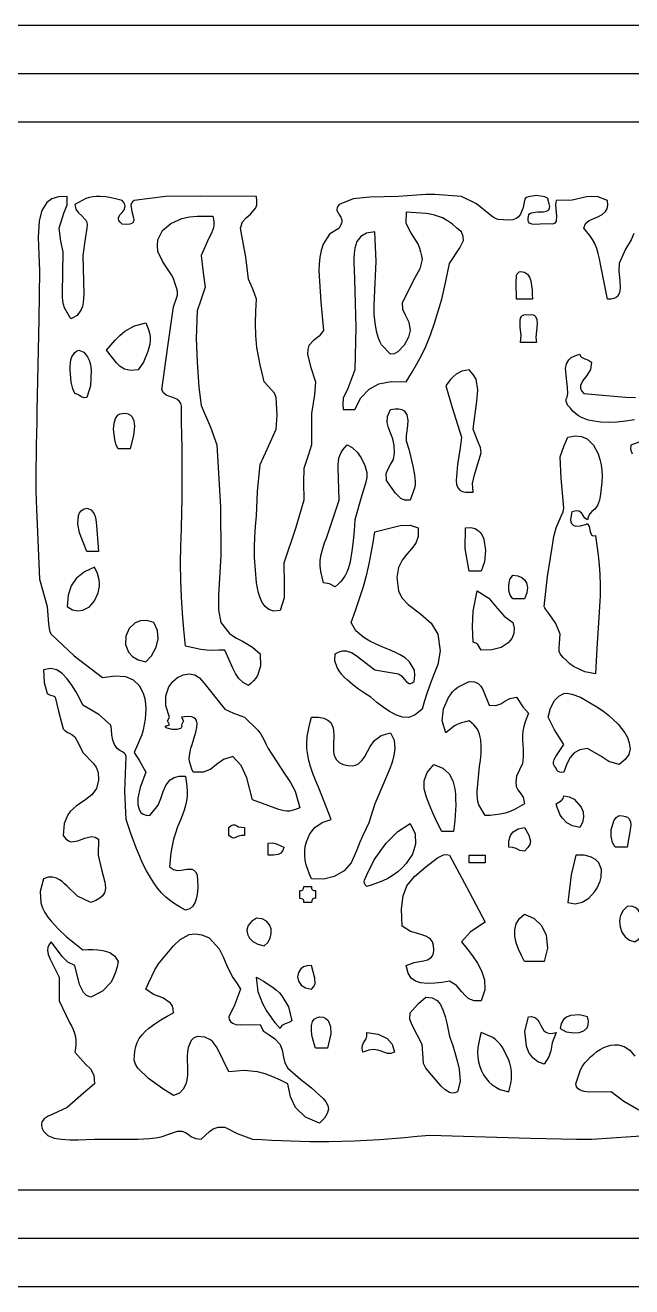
# Model space of a CAD drawing. Extents: x -1323 to 1705, y -706 to 926.
# Drawn here: x 718.3 to 743.3, y 16.7 to 68.7 of the extents above; entities that cross this region are included whole.
import ezdxf

# ---------------------------------------------------------------- set-up
doc = ezdxf.new("R2010")
doc.units = 0
doc.layers.add('CAMADA_1', color=7, linetype='CONTINUOUS')

msp = doc.modelspace()

# ---------------------------------------------------------------- linework, layer by layer
at = {"layer": 'CAMADA_1'}
for points in [[(808.5138, 16.6655), (628.5138, 16.6655), (628.5138, 68.6655), (808.5138, 68.6655), (808.5138, 16.6655)], [(630.5138, 18.6654), (806.5137, 18.6654), (806.5137, 66.6655), (630.5138, 66.6655), (630.5138, 18.6654)], [(804.5138, 20.6655), (804.5138, 64.6655), (632.5138, 64.6655), (632.5138, 20.6655), (804.5138, 20.6655)], [(731.8562, 52.8287), (732.0997, 53.3006), (732.4461, 53.6696), (732.8402, 53.8826), (733.3425, 53.987), (733.9696, 53.9669), (734.185, 54.3243), (734.3947, 54.6843), (734.5929, 55.0492), (734.774, 55.4218), (734.9697, 55.8978), (735.1389, 56.3856), (735.2904, 56.8811), (735.433, 57.3805), (735.5842, 58.0517), (735.758, 58.8437), (736.1855, 59.4854), (736.3254, 59.7875), (736.3209, 59.9557), (736.2458, 60.1438), (736.0607, 60.3072), (735.8715, 60.463), (735.6739, 60.6035), (735.4638, 60.7212), (735.3027, 60.7883), (735.1351, 60.8413), (734.9631, 60.8816), (734.7888, 60.911), (733.9696, 60.9567), (733.9574, 60.5173), (734.1458, 60.1283), (734.4657, 59.6233), (734.5211, 59.4768), (734.5621, 59.3236), (734.5935, 59.166), (734.6202, 59.0061), (734.5265, 58.63), (734.3194, 58.255), (733.8072, 57.2181), (733.8206, 56.958), (733.9193, 56.7229), (734.0709, 56.4234), (734.1324, 56.0799), (734.0592, 55.8102), (733.883, 55.4785), (733.6284, 55.2036), (733.4794, 55.1248), (733.3197, 55.1047), (732.9511, 55.4973), (732.8801, 55.6245), (732.8239, 55.7608), (732.7795, 55.903), (732.7441, 56.0485), (732.6847, 56.3965), (732.6539, 56.7455), (732.646, 57.0951), (732.6552, 57.4449), (732.7358, 58.9312), (732.669, 60.1438), (732.3309, 60.1002), (732.0923, 59.9638), (731.9371, 59.7507), (731.8491, 59.4762), (731.8185, 59.2617), (731.8079, 59.045), (731.8103, 58.827), (731.8191, 58.6088), (731.8562, 57.7055), (731.8932, 56.2227), (731.8562, 54.4543), (731.5561, 53.6882), (731.3732, 53.289), (731.3519, 53.0632), (731.3689, 52.8287), (731.8562, 52.8287)], [(727.4672, 41.4494), (727.2532, 41.5781), (727.0686, 41.7338), (726.9301, 41.9391), (726.8225, 42.1703), (726.4921, 42.9127), (726.2439, 42.9022), (725.9964, 42.8975), (725.7504, 42.9043), (725.5064, 42.9284), (724.8665, 43.0751), (724.8044, 43.7518), (724.7482, 44.4286), (724.7039, 45.1056), (724.6775, 45.7832), (724.6727, 46.4905), (724.6849, 47.1983), (724.7051, 47.9064), (724.7244, 48.6146), (724.7337, 49.1415), (724.7382, 49.6683), (724.7387, 50.1951), (724.7358, 50.7219), (724.7302, 51.2486), (724.7226, 51.7753), (724.7136, 52.302), (724.7039, 52.8287), (724.7087, 52.969), (724.6822, 53.0781), (724.63, 53.1614), (724.5151, 53.2496), (724.3725, 53.3103), (724.0774, 53.4216), (723.9615, 53.5088), (723.8909, 53.6415), (724.1467, 55.4184), (724.3787, 57.0554), (724.5013, 57.4085), (724.5399, 57.5421), (724.5411, 57.7055), (724.4904, 57.8803), (724.4356, 58.0527), (724.3723, 58.2205), (724.2965, 58.3812), (723.9365, 58.9192), (723.7329, 59.3355), (723.7114, 59.5732), (723.7283, 59.8189), (723.9222, 60.1999), (724.2652, 60.4923), (724.7192, 60.6938), (725.0306, 60.7629), (725.3505, 60.7944), (725.676, 60.8006), (726.0043, 60.7944), (726.0246, 60.6711), (726.0392, 60.5489), (726.0425, 60.4288), (726.0288, 60.312), (725.9497, 60.0991), (725.8374, 59.8923), (725.5167, 59.1688), (725.6004, 58.4595), (725.6793, 57.8683), (725.4981, 57.3334), (725.3539, 56.8926), (725.3167, 55.7472), (725.3539, 54.7798), (725.4168, 53.7466), (725.5167, 52.9914), (725.8977, 52.1029), (726.1666, 51.3659), (726.3099, 48.7965), (726.3295, 46.8141), (726.2324, 45.177), (726.2265, 44.5742), (726.3295, 44.0506), (726.6885, 43.5991), (726.81, 43.504), (726.9422, 43.421), (727.081, 43.3459), (727.2226, 43.2749), (727.6403, 43.0355), (727.955, 42.75), (727.9641, 42.2403), (727.8425, 41.8612), (727.7653, 41.7469), (727.6738, 41.6424), (727.5729, 41.5443), (727.4672, 41.4494)], [(739.1714, 57.3805), (738.5215, 57.3805), (738.5029, 58.0496), (738.5189, 58.3584), (738.5425, 58.4163), (738.5768, 58.4632), (738.6235, 58.4977), (738.6841, 58.5183), (738.8505, 58.4816), (738.9704, 58.3983), (739.0517, 58.2764), (739.1027, 58.1244), (739.1382, 57.9414), (739.1581, 57.7559), (739.1674, 57.5686), (739.1714, 57.3805)], [(739.3342, 55.5926), (738.6841, 55.5926), (738.7032, 55.8807), (738.6683, 56.2225), (738.6626, 56.4988), (738.68, 56.5874), (738.7144, 56.6594), (738.7599, 56.7054), (738.8226, 56.734), (738.9051, 56.7432), (739.0093, 56.7304), (739.1135, 56.7432), (739.1957, 56.734), (739.2584, 56.7054), (739.304, 56.6594), (739.3509, 56.5342), (739.3598, 56.3711), (739.334, 56.075), (739.3118, 55.8115), (739.3342, 55.5926)], [(721.6155, 55.2671), (721.792, 55.4791), (721.9742, 55.6848), (722.1675, 55.8781), (722.3777, 56.0526), (722.7642, 56.2741), (723.241, 56.4053), (723.2979, 56.2635), (723.3492, 56.1211), (723.3894, 55.9773), (723.4129, 55.8316), (723.4154, 55.6772), (723.3981, 55.5217), (723.3656, 55.3667), (723.3221, 55.2137), (723.1387, 54.7787), (722.9156, 54.4543), (722.5994, 54.434), (722.3588, 54.4894), (722.1753, 54.6017), (722.0303, 54.7524), (721.6155, 55.2671)], [(720.8024, 53.3165), (720.6782, 53.3136), (720.5881, 53.3451), (720.5154, 53.3937), (720.4288, 53.4502), (720.3149, 53.4792), (720.2317, 53.6714), (720.164, 53.9487), (720.1148, 54.4636), (720.1167, 54.5999), (720.1281, 54.7356), (720.1527, 54.8689), (720.1938, 54.9981), (720.3058, 55.1795), (720.3835, 55.2367), (720.477, 55.2671), (720.688, 55.1825), (720.8382, 54.9982), (720.8973, 54.865), (720.9382, 54.7263), (720.9646, 54.5839), (720.9805, 54.4393), (720.9527, 53.8066), (720.8024, 53.3165)], [(736.4081, 49.4151), (736.7331, 49.4151), (736.7012, 49.7797), (736.7884, 50.1397), (737.0585, 51.0408), (737.0252, 51.2555), (736.9372, 51.473), (736.7331, 52.0159), (736.8778, 53.1629), (736.9269, 53.6336), (736.8514, 54.0698), (736.7283, 54.2707), (736.5707, 54.4543), (736.2598, 54.4077), (736.0307, 54.2792), (735.9087, 54.1737), (735.798, 54.0569), (735.6948, 53.9324), (735.5954, 53.8042), (735.8641, 52.9115), (736.2458, 51.6908), (736.1895, 51.2444), (736.0829, 50.553), (736.0248, 49.899), (736.0465, 49.7295), (736.1089, 49.5836), (736.1795, 49.506), (736.278, 49.4485), (736.4081, 49.4151)], [(722.5903, 51.2031), (722.1028, 51.2031), (722.0189, 51.361), (721.9535, 51.592), (721.9111, 52.0215), (721.9318, 52.259), (721.9931, 52.4615), (722.0413, 52.5423), (722.1023, 52.6054), (722.1767, 52.6477), (722.2654, 52.6663), (722.4018, 52.6687), (722.5131, 52.6446), (722.6016, 52.5973), (722.6693, 52.5295), (722.7468, 52.357), (722.7711, 52.1425), (722.7344, 51.7681), (722.5903, 51.2031)], [(734.1324, 49.0902), (733.9143, 49.0954), (733.7479, 49.1525), (733.5218, 49.3736), (733.1568, 49.9029), (733.1494, 50.1835), (733.219, 50.387), (733.3249, 50.5542), (733.4403, 50.7606), (733.4818, 51.0408), (733.4689, 51.3372), (733.4181, 51.6236), (733.2391, 52.069), (733.1823, 52.2945), (733.1974, 52.541), (733.3197, 52.8287), (733.5094, 52.854), (733.6642, 52.8498), (733.7867, 52.8194), (733.8807, 52.766), (733.9958, 52.6037), (734.0356, 52.3889), (734.0266, 52.1479), (733.9741, 51.7559), (733.9696, 51.5286), (734.0703, 51.1859), (734.1645, 50.8411), (734.2458, 50.4918), (734.3077, 50.1359), (734.3243, 49.9976), (734.3336, 49.8593), (734.332, 49.722), (734.316, 49.5871), (734.1324, 49.0902)], [(741.7726, 41.9372), (741.3281, 42.0175), (740.8704, 42.2332), (740.7185, 42.3477), (740.5767, 42.4748), (740.4416, 42.6103), (740.3099, 42.75), (740.2755, 42.8475), (740.2696, 42.9735), (740.2917, 43.2005), (740.3099, 43.5629), (740.1341, 44.0052), (739.8929, 44.359), (739.7181, 44.5854), (739.6771, 44.6503), (739.6592, 44.7008), (739.7908, 45.9463), (739.9844, 47.1391), (740.0574, 47.5867), (740.147, 47.952), (740.354, 48.4334), (740.4319, 48.6126), (740.472, 48.7647), (740.3554, 49.992), (740.3099, 50.8781), (740.481, 51.3451), (740.6348, 51.6908), (740.9364, 51.7402), (741.1989, 51.7116), (741.4235, 51.6138), (741.692, 51.3572), (741.8815, 50.9949), (741.9531, 50.7714), (742.0028, 50.5417), (742.0317, 50.3084), (742.0413, 50.0738), (742.0324, 49.8266), (742.0085, 49.5805), (741.9745, 49.3351), (741.9354, 49.0902), (741.8484, 48.8658), (741.737, 48.7214), (741.6214, 48.6155), (741.5406, 48.5318), (741.4795, 48.4258), (741.4476, 48.2774), (741.3367, 48.3493), (741.2645, 48.4599), (741.1918, 48.5701), (741.0788, 48.6399), (741.0051, 48.6478), (740.9126, 48.6365), (740.7972, 48.6024), (740.745, 48.2861), (740.755, 48.2004), (740.7793, 48.1335), (740.8473, 48.0576), (740.94, 48.0216), (741.1593, 48.0313), (741.3556, 48.0875), (741.4197, 48.1094), (741.4388, 48.1147), (741.4421, 48.1153), (741.4445, 48.1154), (741.4464, 48.1151), (741.4476, 48.1147), (741.505, 48.0015), (741.5329, 47.8587), (741.5589, 47.7506), (741.609, 47.6667), (741.6495, 47.6393), (741.7032, 47.6252), (741.7726, 47.6269), (741.8296, 47.2261), (741.8818, 46.8251), (741.9245, 46.4235), (741.953, 46.0212), (741.9641, 45.5812), (741.9576, 45.1406), (741.9382, 44.6997), (741.9111, 44.2591), (741.8241, 42.9715), (741.7726, 41.9372)], [(731.0435, 45.5135), (730.8063, 45.6404), (730.5562, 45.6762), (730.5019, 45.9117), (730.4566, 46.1466), (730.4293, 46.3803), (730.4288, 46.6124), (730.4632, 46.8523), (730.5259, 47.0902), (730.6061, 47.3266), (730.6932, 47.5619), (731.2063, 49.0902), (731.1586, 50.4352), (731.1634, 50.5645), (731.1745, 50.6925), (731.1963, 50.8168), (731.233, 50.9354), (731.2896, 51.0505), (731.3616, 51.1592), (731.4439, 51.2636), (731.5313, 51.3659), (731.7447, 51.2604), (731.9428, 51.0706), (732.114, 50.8279), (732.2651, 50.5169), (732.3441, 50.228), (732.3395, 50.0236), (732.2861, 49.7704), (732.14, 49.2921), (731.8562, 48.2774), (731.8269, 47.8446), (731.789, 47.412), (731.734, 46.9799), (731.6534, 46.5486), (731.6181, 46.4025), (731.5758, 46.2591), (731.5233, 46.1207), (731.4574, 45.99), (731.3703, 45.8608), (731.2692, 45.7403), (731.1587, 45.6254), (731.0435, 45.5135)], [(720.8024, 46.9768), (720.5059, 47.7384), (720.4319, 48.1172), (720.4584, 48.4554), (720.5051, 48.5612), (720.5762, 48.65), (720.6744, 48.7189), (720.8024, 48.7647), (720.9841, 48.6871), (721.1031, 48.529), (721.148, 48.4136), (721.1774, 48.2942), (721.1961, 48.1723), (721.209, 48.0493), (721.29, 46.9768), (720.8024, 46.9768)], [(731.0435, 42.75), (731.2023, 42.8416), (731.3544, 42.8831), (731.5005, 42.8815), (731.7101, 42.814), (731.9104, 42.6897), (732.669, 42.1), (733.2331, 42.0033), (733.6446, 41.9372), (733.7803, 41.8426), (733.883, 41.716), (733.9767, 41.6), (734.0855, 41.5378), (734.1448, 41.5385), (734.2137, 41.5621), (734.2948, 41.6122), (734.3298, 41.8601), (734.3041, 42.0753), (734.0988, 42.4246), (733.9217, 42.5837), (733.7211, 42.7131), (733.5052, 42.8218), (733.2825, 42.9186), (733.0077, 43.0338), (732.7375, 43.1526), (732.4742, 43.283), (732.2198, 43.4333), (731.8989, 43.7048), (731.6939, 44.0506), (731.8755, 44.5422), (732.05, 45.0357), (732.2103, 45.5328), (732.3493, 46.0353), (732.4473, 46.4693), (732.5298, 46.9072), (732.602, 47.3477), (732.669, 47.7896), (733.715, 48.0487), (734.1272, 48.064), (734.4574, 47.952), (734.4672, 47.5948), (734.367, 47.3195), (734.1931, 47.0848), (733.9932, 46.8689), (733.7977, 46.6211), (733.6484, 46.3097), (733.5845, 45.8985), (733.6446, 45.3512), (733.7874, 45.0567), (734.0459, 44.7929), (734.5637, 44.3982), (735.0015, 44.0184), (735.2702, 43.5629), (735.3653, 42.8734), (735.2773, 42.3219), (735.0809, 41.8315), (734.9499, 41.4982), (734.8325, 41.1598), (734.7241, 40.818), (734.6202, 40.4744), (734.3363, 40.2407), (734.0716, 40.1358), (733.8191, 40.1374), (733.5724, 40.2233), (733.287, 40.3762), (733.0179, 40.5563), (732.7597, 40.7547), (732.5069, 40.9621), (732.2522, 41.1289), (732.0018, 41.3011), (731.7602, 41.4839), (731.5315, 41.6827), (731.4149, 41.7991), (731.3062, 41.923), (731.2081, 42.0554), (731.1233, 42.1977), (731.0294, 42.4723), (731.0435, 42.75)], [(737.0585, 46.1639), (736.5707, 46.1639), (736.4048, 47.0904), (736.4081, 47.952), (736.6258, 47.9657), (736.8065, 47.9212), (736.9524, 47.8271), (737.0223, 47.7528), (737.0804, 47.668), (737.1276, 47.5757), (737.1649, 47.4788), (737.2369, 47.0204), (737.1932, 46.5496), (737.0585, 46.1639)], [(721.1277, 46.3263), (720.7099, 46.136), (720.3716, 45.8663), (720.1601, 45.562), (720.0293, 45.177), (719.9897, 44.7008), (720.2205, 44.5739), (720.4403, 44.5271), (720.6449, 44.5506), (720.914, 44.6965), (721.1262, 44.946), (721.2674, 45.2665), (721.3011, 45.4004), (721.3218, 45.5369), (721.3275, 45.6737), (721.316, 45.8087), (721.2415, 46.0716), (721.1277, 46.3263)], [(738.3586, 45.0262), (738.2575, 45.1746), (738.2027, 45.3693), (738.1944, 45.5827), (738.2442, 45.8206), (738.3586, 46.0012), (738.568, 45.9688), (738.7303, 45.9023), (738.8481, 45.8058), (738.9232, 45.684), (738.9616, 45.4891), (738.9342, 45.2664), (738.8464, 45.0262), (738.3586, 45.0262)], [(736.8957, 45.3512), (737.3737, 45.0552), (737.723, 44.6308), (738.001, 44.3009), (738.3586, 44.0506), (738.4206, 43.8122), (738.4044, 43.5866), (738.3174, 43.3815), (738.1662, 43.2037), (737.8768, 43.0221), (737.5022, 42.9193), (737.0585, 42.9127), (736.9188, 43.1371), (736.8385, 43.2), (736.7331, 43.2378), (736.717, 43.5576), (736.7075, 43.8768), (736.7113, 44.1946), (736.735, 44.5106), (736.8957, 45.3512)], [(723.241, 42.4251), (723.4713, 42.6746), (723.6597, 43.0278), (723.7445, 43.3715), (723.7247, 43.7226), (723.566, 44.0506), (723.2748, 44.1274), (723.0174, 44.1162), (722.7975, 44.032), (722.5481, 43.801), (722.4087, 43.4886), (722.3934, 43.145), (722.5174, 42.8199), (722.6843, 42.6381), (722.9241, 42.5016), (723.241, 42.4251)], [(724.7039, 39.8241), (724.7154, 39.7749), (724.7106, 39.7339), (724.6913, 39.7008), (724.6596, 39.6748), (724.5108, 39.6346), (724.3234, 39.6402), (724.1701, 39.6716), (724.1034, 39.696), (724.0721, 39.7132), (724.0514, 39.731), (724.0457, 39.7396), (724.043, 39.7482), (724.0435, 39.7567), (724.0471, 39.765), (724.0542, 39.7732), (724.0683, 39.7835), (724.0886, 39.7934), (724.2161, 39.8241), (724.1346, 39.9866), (724.2161, 40.1491), (724.0647, 40.6089), (724.0652, 41.0282), (724.1894, 41.3888), (724.3473, 41.6098), (724.5475, 41.78), (724.7786, 41.8917), (725.0289, 41.9372), (725.2535, 41.8946), (725.4466, 41.7608), (725.6257, 41.5558), (726.4921, 40.4744), (726.8454, 40.3083), (727.3048, 40.1491), (727.847, 39.6152), (727.9723, 39.4367), (728.083, 39.2469), (728.1839, 39.0497), (728.28, 38.8488), (728.9728, 37.7938), (729.0882, 37.6227), (729.1997, 37.4496), (729.302, 37.2724), (729.3896, 37.0889), (729.5805, 36.4103), (729.3701, 36.3187), (729.1557, 36.2671), (729.0485, 36.267), (728.9402, 36.2817), (728.8315, 36.3066), (728.7234, 36.3375), (727.63, 36.7354), (727.3978, 37.6476), (727.1701, 38.1483), (726.8173, 38.5236), (726.4353, 38.4047), (726.1516, 38.1879), (725.9137, 38.001), (725.614, 37.8758), (725.1915, 37.8733), (725.1361, 38.0061), (725.0867, 38.1393), (725.0491, 38.2735), (725.0294, 38.4091), (725.0329, 38.5614), (725.0583, 38.7147), (725.0983, 38.8676), (725.1455, 39.019), (725.3021, 39.528), (725.3453, 39.7165), (725.3577, 39.8802), (725.3281, 40.0131), (725.2857, 40.0753), (725.2218, 40.1234), (725.1343, 40.1559), (724.9526, 40.1733), (724.7039, 40.1491), (724.7852, 39.9866), (724.7039, 39.8241)], [(737.2209, 36.0851), (736.9603, 36.53), (736.9234, 36.6655), (736.9032, 36.8064), (736.8956, 36.9504), (736.8964, 37.0953), (736.9946, 38.1043), (737.0294, 38.3779), (737.055, 38.6529), (737.0623, 38.9295), (737.0421, 39.2078), (737.0227, 39.3264), (736.9943, 39.4425), (736.9544, 39.5532), (736.9007, 39.6559), (736.7518, 39.8321), (736.5707, 39.9866), (736.4094, 39.9494), (736.2511, 39.9067), (736.0986, 39.853), (735.9549, 39.783), (735.5954, 39.4988), (735.4537, 39.9869), (735.5041, 40.4869), (735.7074, 40.9497), (735.7882, 41.0716), (735.8789, 41.1861), (735.9799, 41.2903), (736.0913, 41.381), (736.5707, 41.6122), (736.7789, 41.5967), (736.9341, 41.5285), (737.0478, 41.4187), (737.131, 41.2785), (737.3835, 40.6367), (737.6641, 40.6292), (737.8677, 40.6989), (738.0349, 40.8049), (738.2413, 40.9204), (738.5215, 40.9621), (738.7709, 40.5742), (739.0093, 40.3117), (738.9351, 40.1292), (738.867, 39.946), (738.8111, 39.7611), (738.7737, 39.5738), (738.7586, 39.3851), (738.7603, 39.1939), (738.7716, 39.0006), (738.7852, 38.8059), (738.7923, 38.6588), (738.7926, 38.5126), (738.7819, 38.3686), (738.7561, 38.2282), (738.5215, 37.7107), (738.4819, 37.4663), (738.5055, 37.2851), (738.5715, 37.1463), (738.6595, 37.0295), (738.7918, 36.8401), (738.8464, 36.5729), (738.652, 36.4596), (738.4557, 36.353), (738.2554, 36.2599), (738.0492, 36.1868), (737.8483, 36.1406), (737.6421, 36.1122), (737.4323, 36.0957), (737.2209, 36.0851)], [(740.472, 37.8733), (740.3754, 37.8676), (740.2963, 37.8795), (740.2338, 37.9081), (740.1802, 37.9619), (740.147, 38.036), (740.0786, 38.1204), (740.0423, 38.2031), (740.0338, 38.2844), (740.0633, 38.4046), (740.1303, 38.5237), (740.472, 39.0113), (740.0829, 39.6232), (739.8221, 40.1491), (739.9107, 40.5158), (740.0805, 40.8306), (740.2603, 41.0155), (740.472, 41.1245), (740.6088, 41.1329), (740.7912, 41.0977), (741.1477, 40.9641), (741.8961, 40.5345), (742.1093, 40.3802), (742.3147, 40.216), (742.5114, 40.0401), (742.6988, 39.851), (742.8479, 39.6795), (742.9811, 39.4964), (743.0896, 39.3007), (743.1649, 39.0916), (743.1942, 38.8454), (743.1418, 38.6111), (742.9968, 38.3937), (742.7482, 38.1985), (742.3181, 38.3148), (741.9929, 38.5358), (741.4476, 38.8488), (741.1276, 38.8044), (740.894, 38.6739), (740.7261, 38.4776), (740.6457, 38.3355), (740.5797, 38.1857), (740.5234, 38.0308), (740.472, 37.8733)], [(730.0683, 33.4842), (729.9881, 33.6733), (729.914, 33.8639), (729.852, 34.0575), (729.8082, 34.2555), (729.7884, 34.4426), (729.7893, 34.6317), (729.8108, 34.8199), (729.8531, 35.0042), (729.9916, 35.3301), (730.2085, 35.6025), (730.5049, 35.8052), (730.8811, 35.9227), (730.4663, 36.9853), (730.348, 37.2646), (730.2305, 37.5443), (730.12, 37.8271), (730.0223, 38.1156), (729.957, 38.354), (729.9076, 38.596), (729.8776, 38.8399), (729.8705, 39.0839), (729.8915, 39.352), (729.9369, 39.6186), (729.9986, 39.8841), (730.0683, 40.1491), (730.3552, 40.1442), (730.5764, 40.1021), (730.7404, 40.0273), (730.8556, 39.9245), (730.961, 39.7016), (730.9891, 39.4349), (730.9708, 38.9801), (730.9681, 38.8588), (730.973, 38.738), (730.9902, 38.6198), (731.0246, 38.5063), (731.0964, 38.3791), (731.2085, 38.2749), (731.3689, 38.1985), (731.5706, 38.1489), (731.7394, 38.1397), (731.8801, 38.1661), (731.9976, 38.223), (732.0757, 38.2851), (732.1437, 38.3591), (732.2038, 38.4414), (732.2577, 38.5282), (732.4792, 38.9313), (732.6688, 39.1886), (732.9363, 39.3911), (733.3197, 39.4988), (733.4708, 39.2003), (733.5018, 38.8487), (733.4784, 38.6441), (733.4361, 38.4436), (733.3788, 38.247), (733.3104, 38.054), (732.9608, 37.2503), (732.669, 36.5729), (732.4306, 35.79), (732.1817, 35.2724), (732.0572, 34.9853), (731.918, 34.6315), (731.6939, 34.1345), (731.4061, 33.8167), (730.9951, 33.5722), (730.5771, 33.4717), (730.0683, 33.4842)], [(735.9203, 35.4349), (735.433, 35.4349), (735.2595, 35.7808), (735.0924, 36.1294), (734.9379, 36.4833), (734.8024, 36.8452), (734.7127, 37.1872), (734.7127, 37.5263), (734.8339, 37.8631), (735.1076, 38.1985), (735.4852, 38.0379), (735.7408, 37.8118), (735.8958, 37.5265), (735.9721, 37.1883), (735.9956, 36.9704), (736.0072, 36.752), (736.0084, 36.5331), (736.0011, 36.3139), (735.9676, 35.8747), (735.9203, 35.4349)], [(741.1226, 35.5976), (740.8232, 35.6623), (740.5879, 35.7911), (740.4071, 35.9746), (740.3211, 36.1114), (740.2531, 36.2592), (740.197, 36.4142), (740.147, 36.5729), (740.3716, 36.7124), (740.4345, 36.7926), (740.472, 36.8979), (740.6901, 36.8571), (740.8868, 36.7601), (741.1803, 36.4401), (741.2595, 36.2387), (741.2821, 36.0239), (741.2394, 35.8067), (741.1226, 35.5976)], [(743.0731, 34.7848), (742.5853, 34.7848), (742.4735, 34.9764), (742.4194, 35.2259), (742.4213, 35.4972), (742.526, 35.8672), (742.6228, 36.0028), (742.7482, 36.0851), (742.8891, 36.0798), (743.0014, 36.0563), (743.0879, 36.0161), (743.1509, 35.9613), (743.2119, 35.8408), (743.2279, 35.6916), (743.1916, 35.4195), (743.0731, 34.7848)], [(726.6544, 35.2724), (726.6544, 35.5976), (726.757, 35.6747), (726.8299, 35.7098), (726.9098, 35.7052), (726.9894, 35.6625), (727.0617, 35.6294), (727.1627, 35.6045), (727.3048, 35.5976), (727.3048, 35.2724), (727.1627, 35.2655), (727.0617, 35.2404), (726.9894, 35.2074), (726.9098, 35.1647), (726.8299, 35.1602), (726.757, 35.1952), (726.6544, 35.2724)], [(732.3441, 33.1592), (732.2833, 33.2388), (732.2511, 33.3053), (732.2422, 33.3642), (732.2518, 33.4211), (732.3441, 33.6467), (732.6476, 34.2598), (733.1451, 34.9474), (733.6217, 35.4267), (734.1324, 35.7601), (734.3365, 35.3305), (734.3573, 34.9047), (734.2252, 34.4956), (733.9708, 34.1164), (733.8048, 33.9363), (733.6227, 33.7723), (733.4264, 33.6262), (733.2181, 33.4997), (733.0078, 33.3971), (732.7904, 33.3094), (732.5684, 33.2318), (732.3441, 33.1592)], [(738.8464, 34.6221), (738.6474, 34.6503), (738.4955, 34.7263), (738.3672, 34.7768), (738.1963, 34.7848), (738.2013, 35.0528), (738.2621, 35.2651), (738.3765, 35.4237), (738.5775, 35.5446), (738.8464, 35.5976), (739.0245, 35.2819), (739.087, 35.0288), (739.0586, 34.9022), (738.9807, 34.7694), (738.8464, 34.6221)], [(728.28, 34.4595), (728.28, 34.9473), (728.4469, 34.9623), (728.5761, 34.9399), (728.6831, 34.895), (728.9306, 34.7848), (728.8879, 34.6451), (728.8062, 34.5448), (728.6877, 34.4812), (728.505, 34.4492), (728.28, 34.4595)], [(737.0585, 28.4449), (736.7708, 28.4529), (736.5564, 28.5347), (736.3931, 28.6672), (736.2577, 28.8277), (736.0462, 29.081), (735.758, 29.2577), (735.4554, 29.2129), (735.1533, 29.1802), (734.8519, 29.1719), (734.5518, 29.2001), (734.3461, 29.2586), (734.1801, 29.3837), (734.0545, 29.5938), (733.9696, 29.908), (734.2929, 30.0318), (734.676, 30.0957), (734.8501, 30.1453), (734.9905, 30.2282), (735.0577, 30.3098), (735.0985, 30.4182), (735.1076, 30.558), (735.0983, 30.7385), (735.0499, 30.8798), (734.9686, 30.988), (734.7988, 31.1027), (734.5907, 31.1792), (734.1463, 31.3037), (733.8072, 31.5336), (733.7789, 32.2495), (733.8394, 32.7816), (733.9961, 33.1874), (734.3127, 33.5812), (734.7824, 33.9719), (735.254, 34.3489), (735.5098, 34.4739), (735.6359, 34.4887), (735.758, 34.4595), (736.5774, 32.9124), (737.2209, 31.6961), (736.6246, 31.2909), (736.2458, 30.8833), (736.4788, 30.5978), (736.7016, 30.3065), (736.9037, 30.0033), (737.075, 29.6823), (737.2004, 29.316), (737.2087, 28.9071), (737.0585, 28.4449)], [(737.2209, 34.1345), (736.5707, 34.1345), (736.5707, 34.4595), (737.2209, 34.4595), (737.2209, 34.1345)], [(740.9598, 34.4595), (740.7693, 33.6487), (740.6348, 32.5089), (740.929, 32.4451), (741.2211, 32.5142), (741.4927, 32.6882), (741.7256, 32.9384), (741.8206, 33.08), (741.9004, 33.2309), (741.9623, 33.3894), (742.0038, 33.5541), (742.0129, 33.8627), (741.9111, 34.1342), (741.7726, 34.2803), (741.5716, 34.3889), (741.3024, 34.4514), (740.9598, 34.4595)], [(729.7434, 32.5089), (729.7489, 32.5552), (729.7443, 32.5914), (729.731, 32.6187), (729.7102, 32.6386), (729.6521, 32.6616), (729.5805, 32.6715), (729.5805, 32.9964), (729.6268, 32.9908), (729.663, 32.9954), (729.6902, 33.0087), (729.7102, 33.0295), (729.7334, 33.0877), (729.7434, 33.1592), (730.0683, 33.1592), (730.0629, 33.1129), (730.0674, 33.0767), (730.0805, 33.0494), (730.1012, 33.0295), (730.1594, 33.0063), (730.2307, 32.9964), (730.2307, 32.6715), (730.1845, 32.6771), (730.1485, 32.6727), (730.121, 32.6593), (730.1012, 32.6386), (730.0781, 32.5804), (730.0683, 32.5089), (729.7434, 32.5089)], [(743.0731, 32.3464), (742.9081, 32.1812), (742.8063, 31.9728), (742.7788, 31.8571), (742.7662, 31.7389), (742.7681, 31.6201), (742.7842, 31.5027), (742.8588, 31.2793), (742.9878, 31.0888), (743.1683, 30.9506), (743.3983, 30.8833), (743.5748, 31.0128), (743.6885, 31.22), (743.7397, 31.4737), (743.729, 31.7427), (743.6565, 31.9957), (743.523, 32.2015), (743.4, 32.297), (743.25, 32.3484), (743.0731, 32.3464)], [(728.1178, 30.7207), (728.263, 30.8597), (728.3598, 31.0325), (728.4061, 31.2227), (728.3989, 31.4139), (728.3365, 31.5896), (728.2161, 31.7333), (728.0354, 31.8284), (727.7924, 31.8586), (727.5864, 31.7171), (727.4584, 31.5528), (727.405, 31.3772), (727.4217, 31.2015), (727.5053, 31.0367), (727.6517, 30.8943), (727.857, 30.7852), (728.1178, 30.7207)], [(738.8464, 32.0212), (739.2377, 31.8508), (739.5386, 31.5504), (739.7315, 31.1567), (739.7968, 30.6227), (739.6592, 30.0706), (738.8464, 30.0706), (738.7159, 30.3263), (738.5982, 30.5848), (738.5058, 30.8492), (738.4516, 31.1223), (738.4485, 31.3829), (738.5057, 31.6254), (738.6347, 31.8409), (738.8464, 32.0212)], [(730.3933, 23.4056), (729.8204, 23.6519), (729.4036, 24.0545), (729.1936, 24.4882), (729.093, 25.0312), (728.7857, 25.1824), (728.4753, 25.323), (728.1587, 25.4422), (727.8329, 25.5294), (727.2941, 25.5814), (726.6544, 25.5188), (726.2074, 26.4533), (726.1432, 26.5611), (726.0727, 26.6639), (725.993, 26.7576), (725.901, 26.838), (725.6664, 26.9487), (725.3539, 26.9818), (725.2068, 26.9132), (725.0997, 26.812), (724.9807, 26.53), (724.9518, 26.3438), (724.9428, 26.1562), (724.9461, 25.9672), (724.954, 25.7769), (724.959, 25.583), (724.9538, 25.3901), (724.931, 25.2006), (724.8835, 25.0167), (724.7826, 24.8125), (724.6193, 24.6512), (724.3787, 24.5434), (723.9384, 24.8258), (723.3447, 25.2545), (722.9103, 25.681), (722.8049, 25.8471), (722.7532, 26.0065), (722.7661, 26.1964), (722.7866, 26.3833), (722.8222, 26.5643), (722.8805, 26.7365), (722.9689, 26.9006), (723.0824, 27.0527), (723.2146, 27.1931), (723.359, 27.3221), (723.6013, 27.5053), (723.8544, 27.6676), (724.1147, 27.8158), (724.3787, 27.9571), (724.3666, 28.1211), (724.3232, 28.2539), (724.2533, 28.3601), (723.9341, 28.5691), (723.5526, 28.716), (723.241, 28.9325), (723.3578, 29.2044), (723.4803, 29.4726), (723.6145, 29.7331), (723.766, 29.9823), (724.3787, 30.7207), (724.6491, 30.9858), (725.0265, 31.1799), (725.2678, 31.2119), (725.5393, 31.1731), (725.8417, 31.0458), (726.2558, 30.5909), (726.3444, 30.4346), (726.4192, 30.2691), (726.4876, 30.0992), (726.5574, 29.9297), (726.6838, 29.6689), (726.8272, 29.4179), (726.9819, 29.1736), (727.1422, 28.9325), (726.8874, 28.2772), (726.6544, 27.7946), (726.6783, 27.6829), (726.7293, 27.5985), (726.8039, 27.5376), (726.9522, 27.4829), (727.1341, 27.4614), (727.955, 27.4695), (728.0778, 27.2118), (728.3181, 27.0515), (728.5446, 26.9019), (728.7678, 26.6568), (728.8543, 26.4219), (728.9065, 26.1325), (728.9704, 25.8976), (729.093, 25.6813), (729.6287, 25.2037), (730.0683, 24.8685), (730.5435, 24.4298), (730.6625, 24.2833), (730.7369, 24.1423), (730.7614, 23.981), (730.7168, 23.8104), (730.5962, 23.6215), (730.3933, 23.4056)], [(730.0683, 29.908), (729.8869, 29.8957), (729.7405, 29.8481), (729.6285, 29.7721), (729.5233, 29.6196), (729.4923, 29.4415), (729.5333, 29.2608), (729.6444, 29.1003), (729.8235, 28.9832), (730.0683, 28.9325), (730.1618, 29.0461), (730.2097, 29.1596), (730.2064, 29.3917), (730.0683, 29.908)], [(728.7678, 27.3068), (728.573, 27.5513), (728.3852, 27.8001), (728.2115, 28.0574), (728.0587, 28.3276), (727.8723, 28.8206), (727.7924, 29.4203), (728.0836, 29.2575), (728.3641, 29.0835), (728.4968, 28.9886), (728.6228, 28.8868), (728.7407, 28.7765), (728.8491, 28.6563), (729.1142, 28.2061), (729.2556, 27.6321), (729.1299, 27.5544), (728.9783, 27.5028), (728.8436, 27.4345), (728.7957, 27.3807), (728.7678, 27.3068)], [(734.7824, 28.6074), (735.0437, 28.5785), (735.2389, 28.4702), (735.3813, 28.2973), (735.484, 28.0745), (735.5729, 27.8074), (735.6443, 27.5351), (735.704, 27.2593), (735.758, 26.9818), (735.8707, 26.6501), (735.9781, 26.3161), (736.0749, 25.9774), (736.1557, 25.6317), (736.1976, 25.1198), (736.0829, 24.7059), (735.9725, 24.653), (735.86, 24.6446), (735.7465, 24.6748), (735.5751, 24.7791), (735.4049, 24.936), (734.7824, 25.6813), (734.6813, 25.8693), (734.6674, 26.1009), (734.6202, 26.6568), (734.2259, 27.4202), (734.1126, 27.6824), (734.1324, 27.9571), (734.4777, 28.3401), (734.7824, 28.6074)], [(730.7185, 26.494), (730.2307, 26.494), (730.1743, 26.6799), (730.1235, 26.8665), (730.0839, 27.0547), (730.0612, 27.2452), (730.065, 27.4384), (730.1132, 27.6042), (730.1764, 27.6922), (730.2684, 27.7572), (730.3933, 27.7946), (730.5435, 27.7742), (730.6608, 27.7227), (730.7488, 27.6448), (730.8549, 27.3956), (730.8618, 27.0865), (730.7185, 26.494)], [(739.6592, 25.844), (739.396, 25.932), (739.1855, 26.0958), (739.0274, 26.3199), (738.9213, 26.5885), (738.8636, 27.1965), (739.0093, 27.7946), (739.1268, 27.8006), (739.2229, 27.7848), (739.3004, 27.7506), (739.3896, 27.6722), (739.4558, 27.571), (739.5107, 27.4582), (739.5659, 27.3448), (739.6318, 27.2427), (739.7191, 27.1634), (739.7953, 27.1281), (739.89, 27.1109), (740.0061, 27.1152), (740.147, 27.1443), (739.9785, 26.7232), (739.9248, 26.3949), (739.8514, 26.1418), (739.6592, 25.844)], [(741.4476, 27.7946), (741.1057, 27.8683), (740.7409, 27.8464), (740.5788, 27.7833), (740.4453, 27.6767), (740.3516, 27.5201), (740.3099, 27.3068), (740.5585, 27.1793), (740.8804, 27.128), (741.0959, 27.1472), (741.2843, 27.2169), (741.4216, 27.3436), (741.4731, 27.4631), (741.4841, 27.6127), (741.4476, 27.7946)], [(732.1817, 26.3316), (732.1519, 26.4979), (732.1655, 26.6208), (732.207, 26.7158), (732.2613, 26.798), (732.3152, 26.8873), (732.3486, 26.9969), (732.3441, 27.1443), (732.8199, 27.0741), (733.1881, 26.8961), (733.3836, 26.6625), (733.4818, 26.3316), (733.3292, 26.2785), (733.1947, 26.2809), (732.9377, 26.371), (732.7944, 26.4188), (732.6278, 26.4415), (732.427, 26.4192), (732.1817, 26.3316)], [(738.1963, 24.7059), (738.2381, 24.8725), (738.2749, 25.0394), (738.3019, 25.207), (738.3141, 25.3755), (738.3076, 25.5457), (738.2833, 25.7155), (738.2434, 25.8831), (738.1898, 26.0468), (737.925, 26.5502), (737.8412, 26.6593), (737.7492, 26.7615), (737.6487, 26.8541), (737.5397, 26.9345), (737.0585, 27.1443), (737.0052, 26.9406), (736.9584, 26.7364), (736.9247, 26.5312), (736.9105, 26.3246), (736.9196, 26.1303), (736.9506, 25.9369), (737.0027, 25.7471), (737.075, 25.5637), (737.1603, 25.4002), (737.2624, 25.2473), (737.381, 25.1075), (737.5158, 24.9837), (737.8284, 24.7994), (738.1963, 24.7059)]]:
    msp.add_lwpolyline(points, close=True, dxfattribs=at)
for points in [[(743.3453, 60.0818), (743.2355, 59.8189), (743.0057, 59.4331), (742.7482, 58.8437), (742.7303, 58.5226), (742.7706, 58.1443), (742.7885, 57.8205), (742.7639, 57.642), (742.694, 57.4998), (742.6251, 57.4376), (742.5319, 57.3951), (742.4113, 57.3752), (742.2604, 57.3805), (741.9735, 58.8102), (741.9327, 59.0329), (741.8857, 59.2533), (741.8248, 59.4676), (741.7423, 59.6715), (741.6477, 59.8399), (741.5362, 60), (741.4133, 60.1547), (741.2847, 60.3066), (741.3656, 60.49), (741.507, 60.6128), (741.8736, 60.7745), (742.0503, 60.8621), (742.1898, 60.9867), (742.2503, 61.1024), (742.2761, 61.2525), (742.2604, 61.4444), (741.8448, 61.6106), (741.4044, 61.5857), (740.8027, 61.4587), (740.147, 61.4444), (740.1275, 61.2763), (740.1425, 61.0734), (740.1682, 60.8087), (740.148, 60.59), (740.1246, 60.5424), (740.0905, 60.5053), (740.0443, 60.4805), (739.9844, 60.4693), (739.7567, 60.4855), (739.488, 60.4606), (739.2615, 60.4487), (739.1407, 60.4643), (739.0496, 60.5096), (739.0133, 60.5548), (738.9931, 60.6158), (738.9912, 60.6951), (739.0093, 60.7944), (739.026, 60.8463), (739.0541, 60.8866), (739.0925, 60.9168), (739.1397, 60.9383), (739.385, 60.967), (739.6213, 60.9722), (739.7505, 60.9967), (739.8435, 61.0572), (739.8666, 61.0949), (739.8807, 61.142), (739.884, 61.1994), (739.8676, 61.3073), (739.8221, 61.4444), (739.8151, 61.4914), (739.7865, 61.5319), (739.7396, 61.5664), (739.6771, 61.5945), (739.3342, 61.6444), (738.9914, 61.5945), (738.9289, 61.5664), (738.8817, 61.5319), (738.8534, 61.4914), (738.8464, 61.4444), (738.8191, 61.2973), (738.786, 61.1526), (738.7411, 61.013), (738.6788, 60.8809), (738.6025, 60.7742), (738.5007, 60.6932), (738.3672, 60.6437), (738.1963, 60.6316), (737.7566, 60.6567), (737.6536, 60.6972), (737.5554, 60.7527), (737.4614, 60.8188), (737.3709, 60.891), (736.8688, 61.3018), (736.2458, 61.6071), (735.1536, 61.6846), (734.7765, 61.6828), (734.3993, 61.6659), (734.022, 61.639), (733.6446, 61.6071), (732.4687, 61.5844), (731.7854, 61.5047), (731.2063, 61.2822), (731.1539, 61.2048), (731.1229, 61.1371), (731.1105, 61.0773), (731.1133, 61.024), (731.2159, 60.843), (731.2778, 60.7498), (731.3136, 60.6378), (731.3105, 60.5464), (731.2771, 60.4373), (731.2063, 60.3066), (730.8046, 60.0487), (730.5504, 59.6461), (730.4625, 59.3785), (730.4085, 59.1033), (730.3809, 58.8235), (730.3726, 58.5421), (730.4489, 57.2636), (730.5562, 56.0799), (730.3847, 55.8447), (730.1516, 55.6715), (729.958, 55.4587), (729.9079, 55.3057), (729.9057, 55.1047), (730.0214, 54.6022), (730.2307, 53.9669), (730.1916, 53.4299), (730.0683, 52.6663), (730.07, 52.0661), (730.0683, 51.3659), (729.9327, 50.926), (729.7434, 50.3903), (729.7353, 49.8264), (729.7434, 49.0902), (729.4032, 47.9204), (728.9306, 46.489), (728.9416, 45.6084), (728.9421, 45.0604), (728.7678, 44.5384), (728.5131, 44.5184), (728.311, 44.5793), (728.1538, 44.7037), (728.0349, 44.8747), (727.9477, 45.0638), (727.8832, 45.2626), (727.834, 45.4678), (727.7924, 45.6762), (727.7225, 46.7202), (727.7211, 47.1498), (727.7359, 47.5796), (727.7615, 48.0096), (727.7924, 48.4396), (727.8403, 49.443), (727.955, 50.553), (728.2485, 51.2169), (728.6052, 52.0159), (728.6507, 52.599), (728.6052, 53.3165), (728.5382, 53.493), (728.429, 53.6233), (728.1178, 53.9669), (728.0293, 54.3195), (727.9463, 54.6728), (727.8743, 55.0273), (727.8189, 55.3836), (727.7756, 55.8787), (727.7637, 56.3774), (727.7728, 56.8783), (727.7924, 57.3805), (727.6632, 57.7546), (727.4672, 58.1932), (727.3551, 59.1016), (727.1422, 60.3066), (727.2152, 60.5588), (727.3663, 60.7327), (727.5478, 60.8764), (727.7714, 61.1404), (727.8089, 61.2655), (727.8179, 61.419), (727.7924, 61.6071), (725.4926, 61.6181), (724.0423, 61.6119), (722.7532, 61.4444), (722.6836, 61.3911), (722.6421, 61.3254), (722.6242, 61.25), (722.6616, 60.9881), (722.7313, 60.7245), (722.7384, 60.6475), (722.7293, 60.5799), (722.6988, 60.5244), (722.6507, 60.4872), (722.5787, 60.4627), (722.4475, 60.4527), (722.2654, 60.4693), (722.1824, 60.5468), (722.1309, 60.6157), (722.1061, 60.6774), (722.104, 60.7333), (722.1593, 60.8452), (722.258, 60.9498), (722.3505, 61.0627), (722.3875, 61.1992), (722.3734, 61.2714), (722.334, 61.3527), (722.2654, 61.4444), (722.0403, 61.5023), (721.8142, 61.5536), (721.5862, 61.5917), (721.3553, 61.61), (721.2044, 61.6082), (721.054, 61.5939), (720.9062, 61.5658), (720.7633, 61.5223), (720.3149, 61.2822), (720.3547, 61.0781), (720.4591, 60.9386), (720.5919, 60.8277), (720.7662, 60.6362), (720.7996, 60.5476), (720.8132, 60.4394), (720.8024, 60.3066), (720.7362, 59.8576), (720.6398, 59.1688), (720.6782, 57.5743), (720.6704, 57.4066), (720.6532, 57.2403), (720.6199, 57.0776), (720.564, 56.9205), (720.405, 56.6969), (720.152, 56.5677), (719.8841, 57.0133), (719.8432, 57.1542), (719.8192, 57.3011), (719.8071, 57.4517), (719.8016, 57.6037), (719.8271, 59.3311), (719.7379, 59.7705), (719.6642, 60.3066), (719.8614, 60.9243), (719.9935, 61.2596), (719.9897, 61.6071), (719.6425, 61.5986), (719.3686, 61.5137), (719.1595, 61.3617), (718.9502, 61.0287), (718.8407, 60.5973), (718.8028, 59.9308), (718.8276, 59.2201), (718.8515, 58.5377), (718.831, 56.5399), (718.7485, 52.7733), (718.7382, 52.3069), (718.7283, 51.8404), (718.7194, 51.3739), (718.7121, 50.9074), (718.7072, 50.441), (718.7054, 49.9745), (718.7072, 49.5082), (718.7134, 49.0419), (718.8515, 45.839), (718.9824, 45.389), (719.1769, 44.7008), (719.2301, 43.9874), (719.2484, 43.7969), (719.2811, 43.6587), (719.3393, 43.5629), (720.2827, 42.674), (721.4526, 41.7749), (721.9738, 41.8537), (722.3922, 41.8168), (722.716, 41.6807), (722.9778, 41.4293), (723.1425, 41.0962), (723.1944, 40.8972), (723.2233, 40.6931), (723.2331, 40.486), (723.2276, 40.2782), (723.2082, 40.0572), (723.1751, 39.8386), (723.1279, 39.6235), (723.0662, 39.4128), (722.7532, 38.6861), (722.9828, 38.3436), (723.241, 37.8733), (723.0081, 37.2455), (722.9134, 36.7987), (722.9094, 36.533), (722.9709, 36.31), (723.0364, 36.2169), (723.1285, 36.1459), (723.2498, 36.1009), (723.4034, 36.0851), (723.745, 36.5157), (723.856, 36.7946), (723.9479, 37.0851), (724.0697, 37.3491), (724.2443, 37.5607), (724.404, 37.6585), (724.6086, 37.7113), (724.8665, 37.7107), (724.9014, 37.5051), (724.93, 37.2998), (724.9458, 37.0952), (724.9426, 36.8917), (724.9171, 36.6959), (724.8726, 36.5017), (724.8139, 36.3094), (724.7459, 36.1194), (724.6476, 35.8676), (724.5487, 35.6177), (724.4566, 35.3672), (724.3785, 35.1133), (724.3161, 34.8341), (724.2724, 34.5496), (724.2411, 34.2616), (724.2161, 33.9719), (724.3742, 33.8643), (724.5342, 33.8297), (724.6932, 33.841), (724.9218, 33.8857), (725.1295, 33.8825), (725.212, 33.842), (725.2871, 33.766), (725.3539, 33.6467), (725.3684, 33.4069), (725.3745, 33.1681), (725.3636, 32.9314), (725.3274, 32.6979), (725.2695, 32.5121), (725.1777, 32.36), (725.0456, 32.2484), (724.8665, 32.1837), (724.6548, 32.3075), (724.4471, 32.4361), (724.2474, 32.5742), (724.06, 32.7265), (723.8792, 32.9058), (723.7145, 33.1019), (723.5638, 33.3109), (723.4253, 33.5286), (723.2645, 33.8118), (723.1182, 34.1014), (722.9843, 34.3966), (722.8607, 34.6963), (722.6362, 35.3058), (722.4282, 35.9227), (722.3748, 37.0907), (722.4282, 38.5236), (722.3951, 38.6094), (722.3424, 38.6666), (722.2744, 38.7099), (722.1712, 38.7682), (722.0572, 38.8585), (721.9404, 39.0113), (721.8732, 39.1935), (721.8393, 39.41), (721.8183, 39.6406), (721.8052, 39.7427), (721.7933, 39.7914), (721.7776, 39.8241), (721.2934, 40.2578), (720.6398, 40.6367), (720.4965, 40.9208), (720.3462, 41.2002), (720.1819, 41.47), (719.9966, 41.7254), (719.7939, 41.9421), (719.5658, 42.0917), (719.3073, 42.1518), (719.0143, 42.1), (719.0458, 41.5678), (719.1769, 41.1245), (719.185, 41.113), (719.1984, 41.1024), (719.2162, 41.0924), (719.3111, 41.0574), (719.4172, 41.0214), (719.4659, 40.998), (719.4883, 40.9811), (719.5019, 40.9621), (719.6328, 40.3848), (719.8271, 39.6615), (719.9077, 39.583), (720.0273, 39.5147), (720.1914, 39.4309), (720.3149, 39.3363), (720.4632, 39.0538), (720.6398, 38.6861), (721.0604, 38.2518), (721.1954, 38.0808), (721.2781, 37.8596), (721.29, 37.5482), (721.1997, 37.1981), (721.0163, 36.9445), (720.7704, 36.7466), (720.5039, 36.5715), (720.3665, 36.4739), (720.2367, 36.3673), (720.1192, 36.2494), (720.0188, 36.1178), (719.8698, 35.7635), (719.8271, 35.2724), (719.936, 35.1269), (720.049, 35.0411), (720.1654, 35.0042), (720.437, 35.0444), (720.7183, 35.1564), (721.0044, 35.2187), (721.1474, 35.1933), (721.29, 35.1098), (721.2709, 34.4614), (721.4121, 33.8633), (721.552, 33.337), (721.5664, 33.2265), (721.5704, 33.1157), (721.5594, 33.0073), (721.5289, 32.904), (721.4569, 32.7841), (721.3429, 32.6778), (721.1811, 32.5858), (720.9648, 32.5089), (720.4229, 32.7692), (719.9894, 33.1824), (719.891, 33.2783), (719.7871, 33.3667), (719.6761, 33.4431), (719.5562, 33.5028), (719.3929, 33.5463), (719.2136, 33.5432), (719.0143, 33.4842), (718.8767, 32.9527), (718.9092, 32.4911), (718.98, 32.2855), (719.0799, 32.0911), (719.2016, 31.907), (719.3381, 31.7326), (719.6367, 31.4074), (719.9583, 31.1092), (720.2952, 30.8291), (720.6398, 30.558), (720.849, 30.5657), (721.0575, 30.5674), (721.2642, 30.5569), (721.4686, 30.5284), (721.7468, 30.4427), (721.9626, 30.2943), (722.1028, 30.0706), (722.0488, 29.8494), (721.9867, 29.6319), (721.9081, 29.4221), (721.805, 29.2238), (721.4552, 28.8452), (720.9648, 28.6074), (720.7915, 28.6777), (720.6625, 28.7926), (720.5016, 29.1194), (720.3149, 29.908), (720.0169, 30.0393), (719.8085, 30.2602), (719.3393, 30.8833), (719.2489, 30.7708), (719.1993, 30.6555), (719.1848, 30.5379), (719.2158, 30.3576), (719.2928, 30.1737), (719.6642, 29.4203), (719.6607, 29.0029), (719.6642, 28.4449), (720.096, 27.5608), (720.1695, 27.4168), (720.2383, 27.2713), (720.2957, 27.1235), (720.3351, 26.9724), (720.3521, 26.8159), (720.3502, 26.6563), (720.3357, 26.4945), (720.3149, 26.3316), (720.7562, 25.843), (720.9505, 25.643), (721.0885, 25.3865), (721.1277, 25.0312), (720.6708, 24.6458), (719.9897, 24.0556), (719.4067, 23.7835), (719.2117, 23.6944), (719.0532, 23.5895), (718.9528, 23.4589), (718.9313, 23.3808), (718.9325, 23.2924), (718.9592, 23.1928), (719.0143, 23.0804), (719.2017, 22.9011), (719.4554, 22.7955), (719.7601, 22.7459), (720.1002, 22.7244), (720.4418, 22.7233), (720.7845, 22.7359), (721.1277, 22.7553), (722.9089, 22.7485), (723.1508, 22.7566), (723.3917, 22.7723), (723.6304, 22.8007), (723.8652, 22.8466), (724.5411, 23.0804), (724.7242, 23.0727), (724.8661, 23.0237), (724.9838, 22.9507), (725.1257, 22.8498), (725.2916, 22.7729), (725.5167, 22.7553), (725.8548, 23.0607), (726.0179, 23.1708), (726.2231, 23.2387), (726.4921, 23.2428), (727.004, 22.9871), (727.63, 22.7553), (728.0244, 22.7343), (728.4188, 22.7141), (728.8131, 22.6954), (729.2074, 22.679), (729.6017, 22.6657), (729.9959, 22.6562), (730.39, 22.6514), (730.7841, 22.6519), (731.3046, 22.6617), (731.825, 22.6808), (732.3452, 22.708), (732.8653, 22.7419), (733.3854, 22.7812), (733.9054, 22.8245), (734.4253, 22.8705), (734.9452, 22.9178), (739.0937, 22.7956), (739.7257, 22.7742), (740.3577, 22.7569), (740.9895, 22.7491), (741.6209, 22.756), (744.0483, 22.9178)], [(743.38, 52.3946), (743.0059, 52.343), (742.6616, 52.3078), (742.3164, 52.2925), (741.9716, 52.3053), (741.6283, 52.3547), (741.4799, 52.39), (741.3348, 52.436), (741.1962, 52.4948), (741.0668, 52.5686), (740.948, 52.6591), (740.8384, 52.7626), (740.7351, 52.8748), (740.6348, 52.9914), (740.5826, 53.0819), (740.5583, 53.1498), (740.5552, 53.2023), (740.5669, 53.2463), (740.6093, 53.3373), (740.6348, 53.4792), (740.6222, 53.7368), (740.5933, 53.9785), (740.5409, 54.5112), (740.5726, 54.7061), (740.6665, 54.8713), (740.7738, 54.9641), (740.9238, 55.0422), (741.1226, 55.1047), (741.1503, 55.031), (741.198, 54.9772), (741.3329, 54.9089), (741.4843, 54.8573), (741.61, 54.7798), (741.5663, 54.4752), (741.4159, 54.2327), (741.2473, 54.0217), (741.15, 53.8114), (741.1529, 53.7102), (741.1953, 53.6003), (741.2847, 53.4792), (743.0128, 53.3402), (743.418, 53.3267)], [(743.2894, 50.989), (743.2283, 51.1841), (743.2355, 51.3659), (743.6506, 51.5212)], [(743.5631, 23.9494), (742.9358, 24.2999), (742.4227, 24.7059), (741.5155, 24.6927), (741.3091, 24.7098), (741.1386, 24.7628), (741.0516, 24.8248), (740.9905, 24.9128), (740.9598, 25.0312), (741.1541, 25.6121), (741.2384, 25.7585), (741.3379, 25.8965), (741.4498, 26.0262), (741.5709, 26.1477), (741.6965, 26.2588), (741.8292, 26.3602), (741.9697, 26.4499), (742.119, 26.526), (742.2608, 26.5808), (742.4079, 26.6196), (742.5576, 26.6389), (742.7074, 26.6352), (742.9582, 26.5681), (743.1911, 26.416), (743.3983, 26.1691)]]:
    msp.add_lwpolyline(points, dxfattribs=at)

doc.saveas('drawing.dxf')
